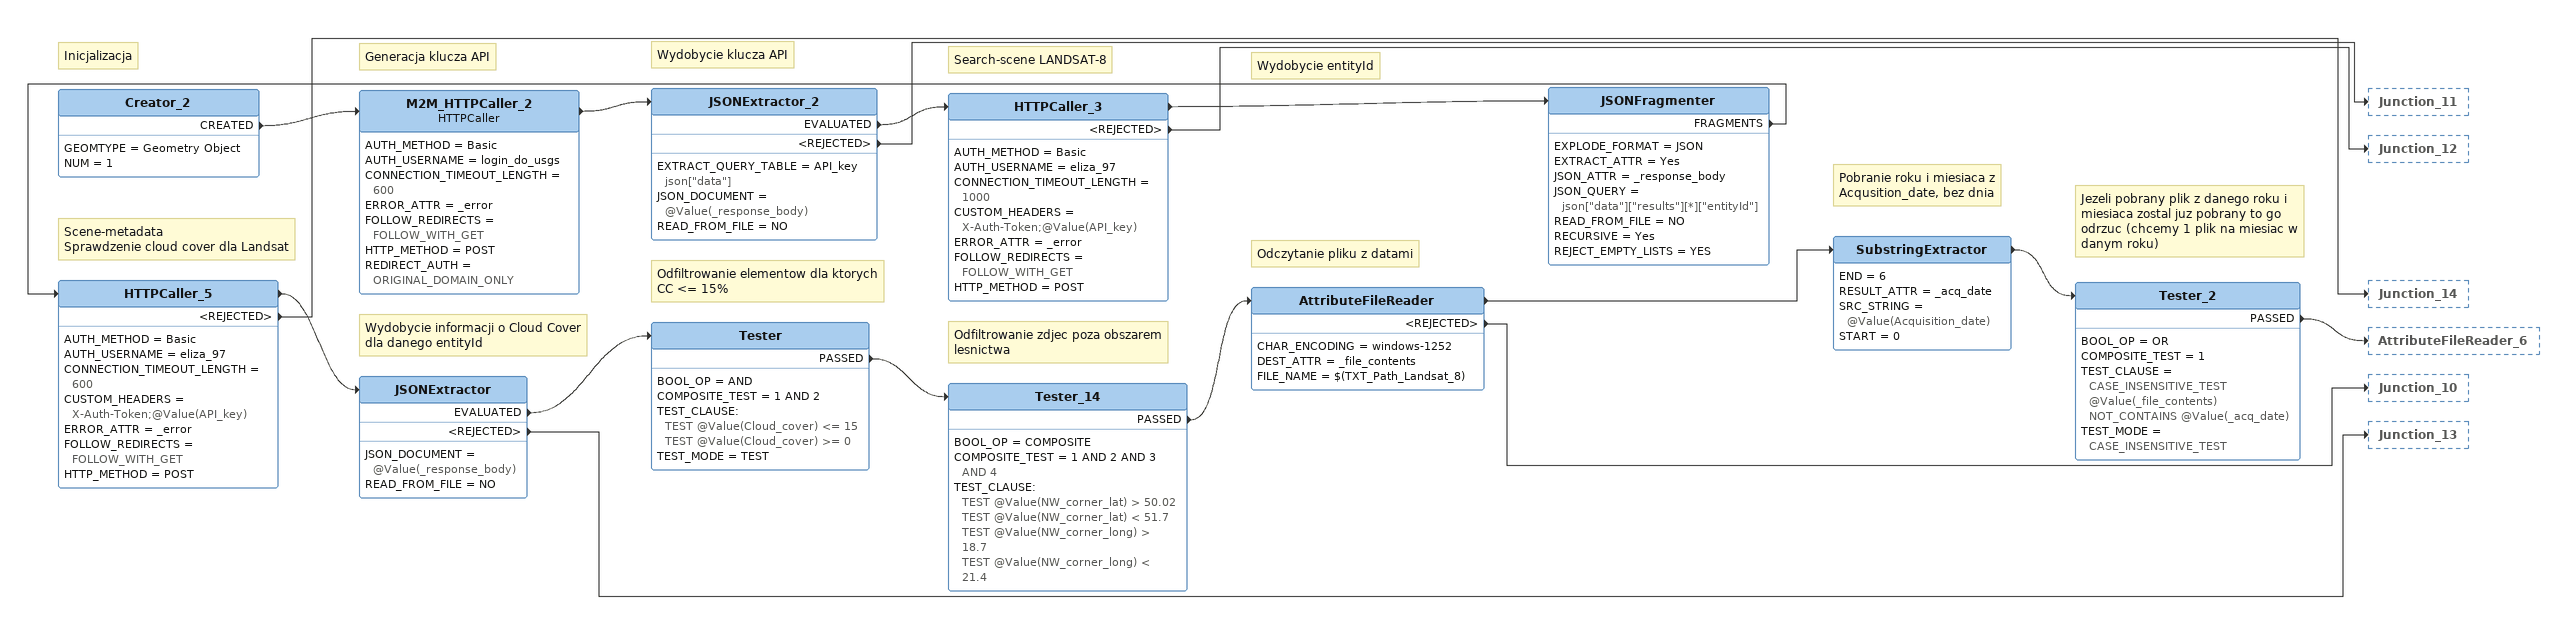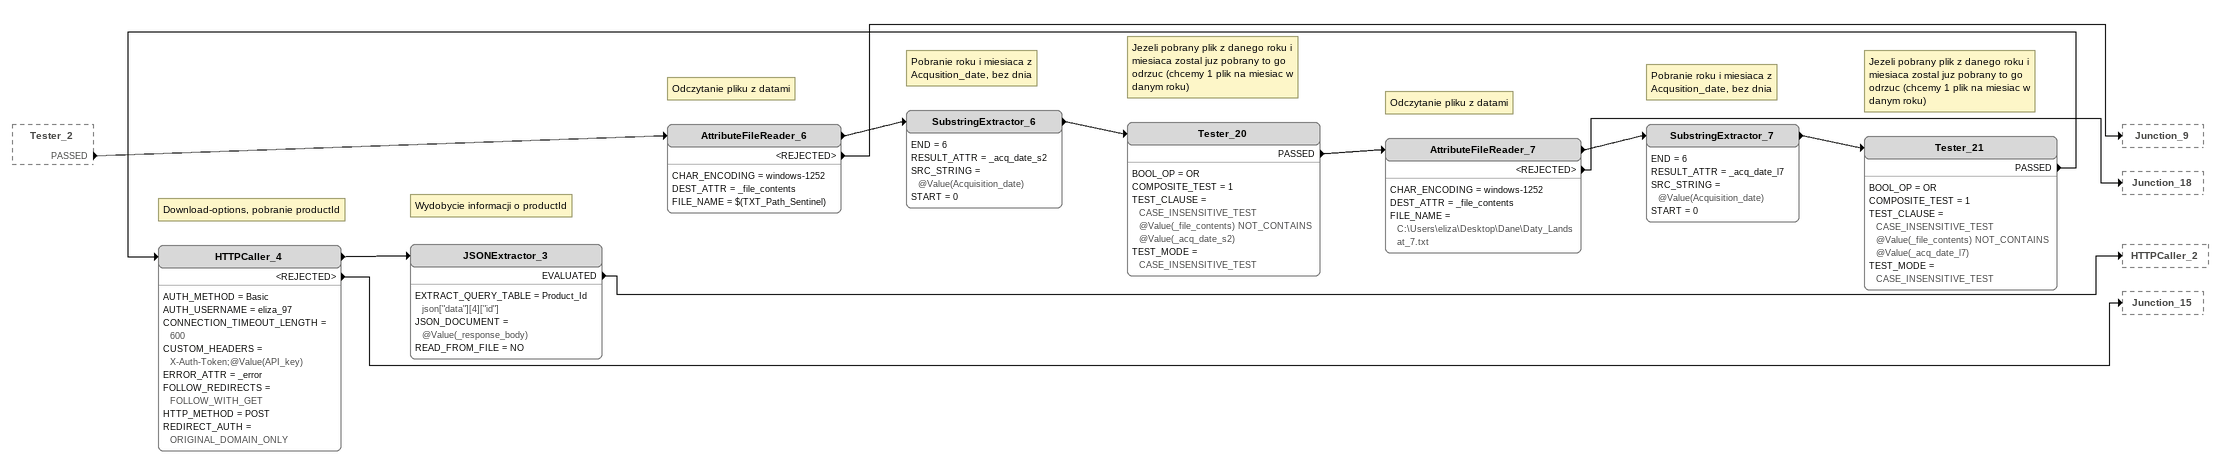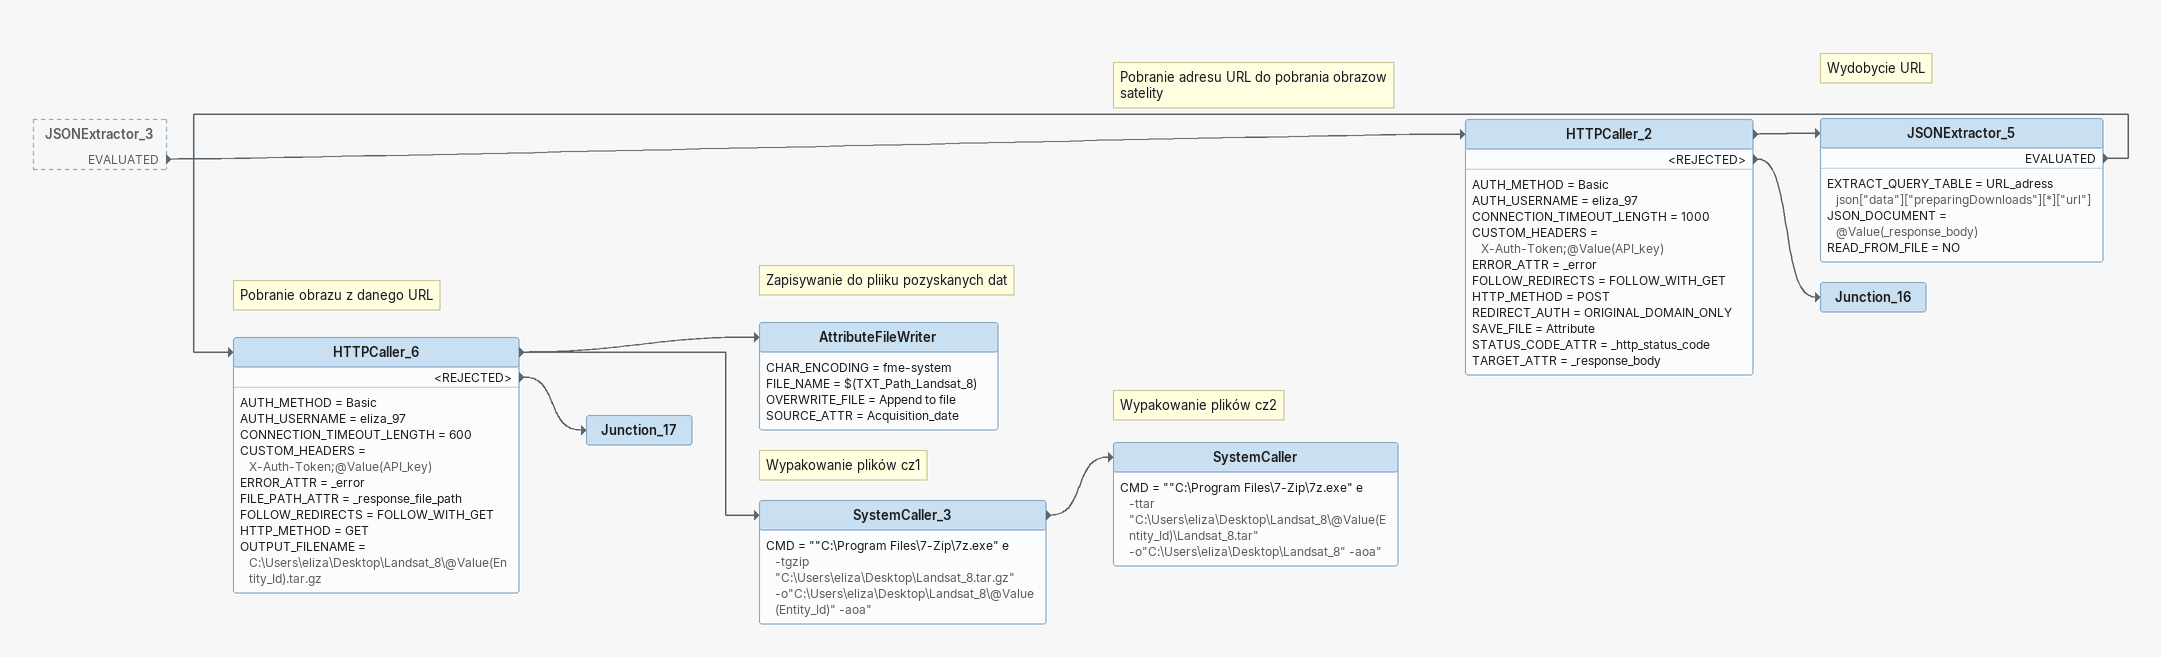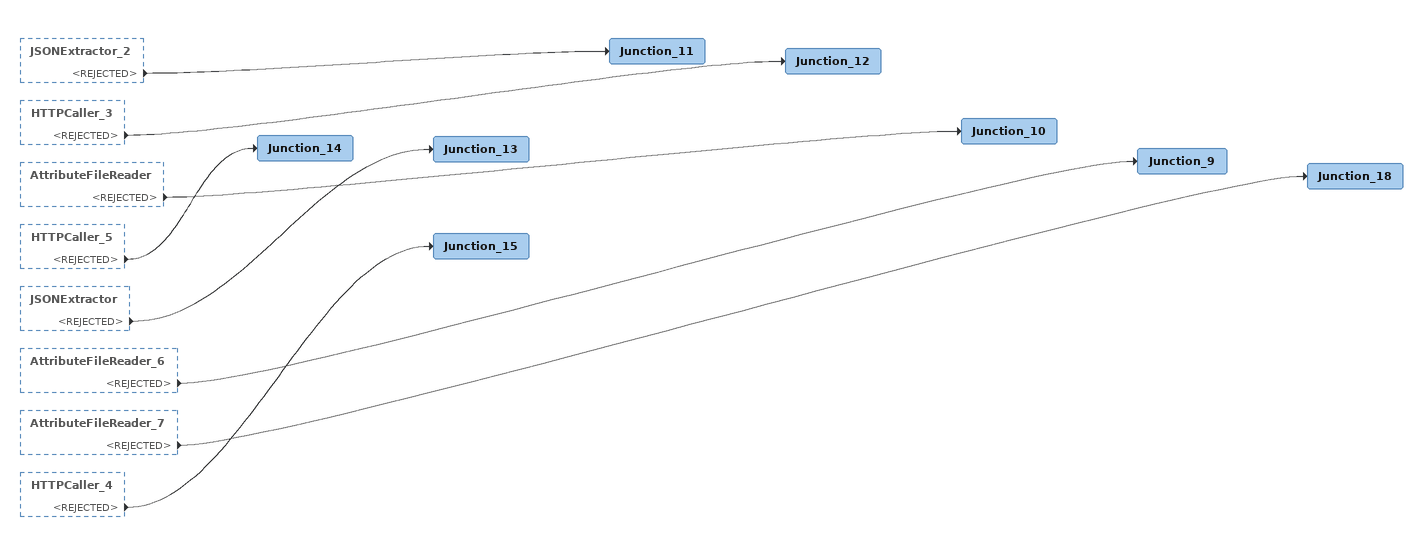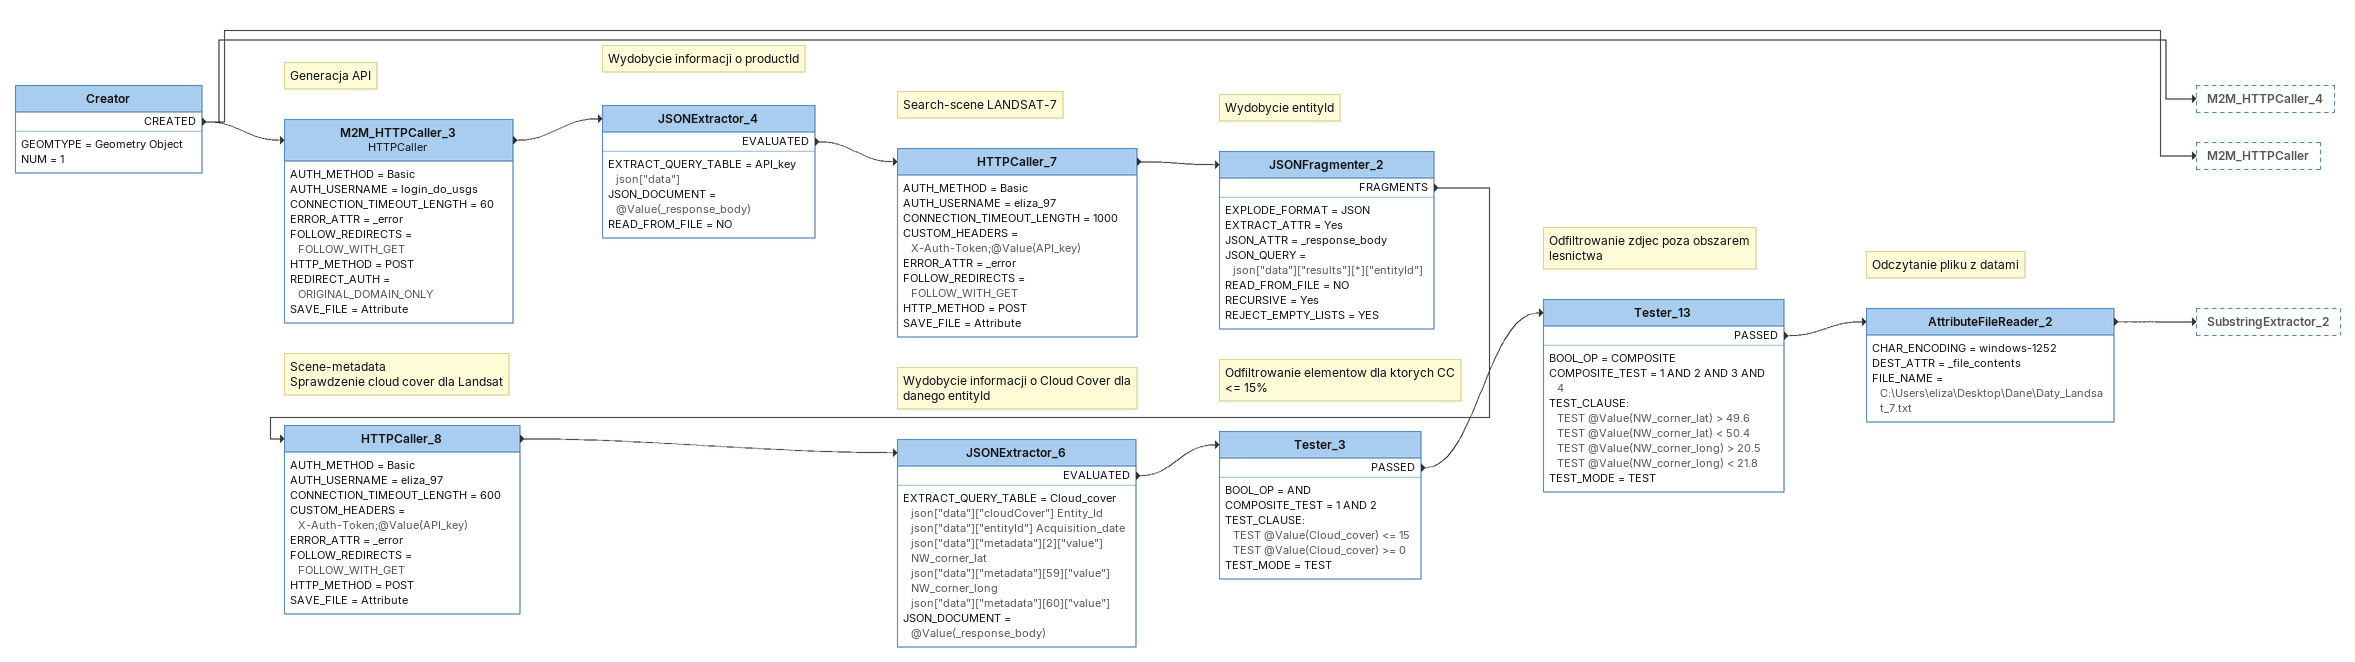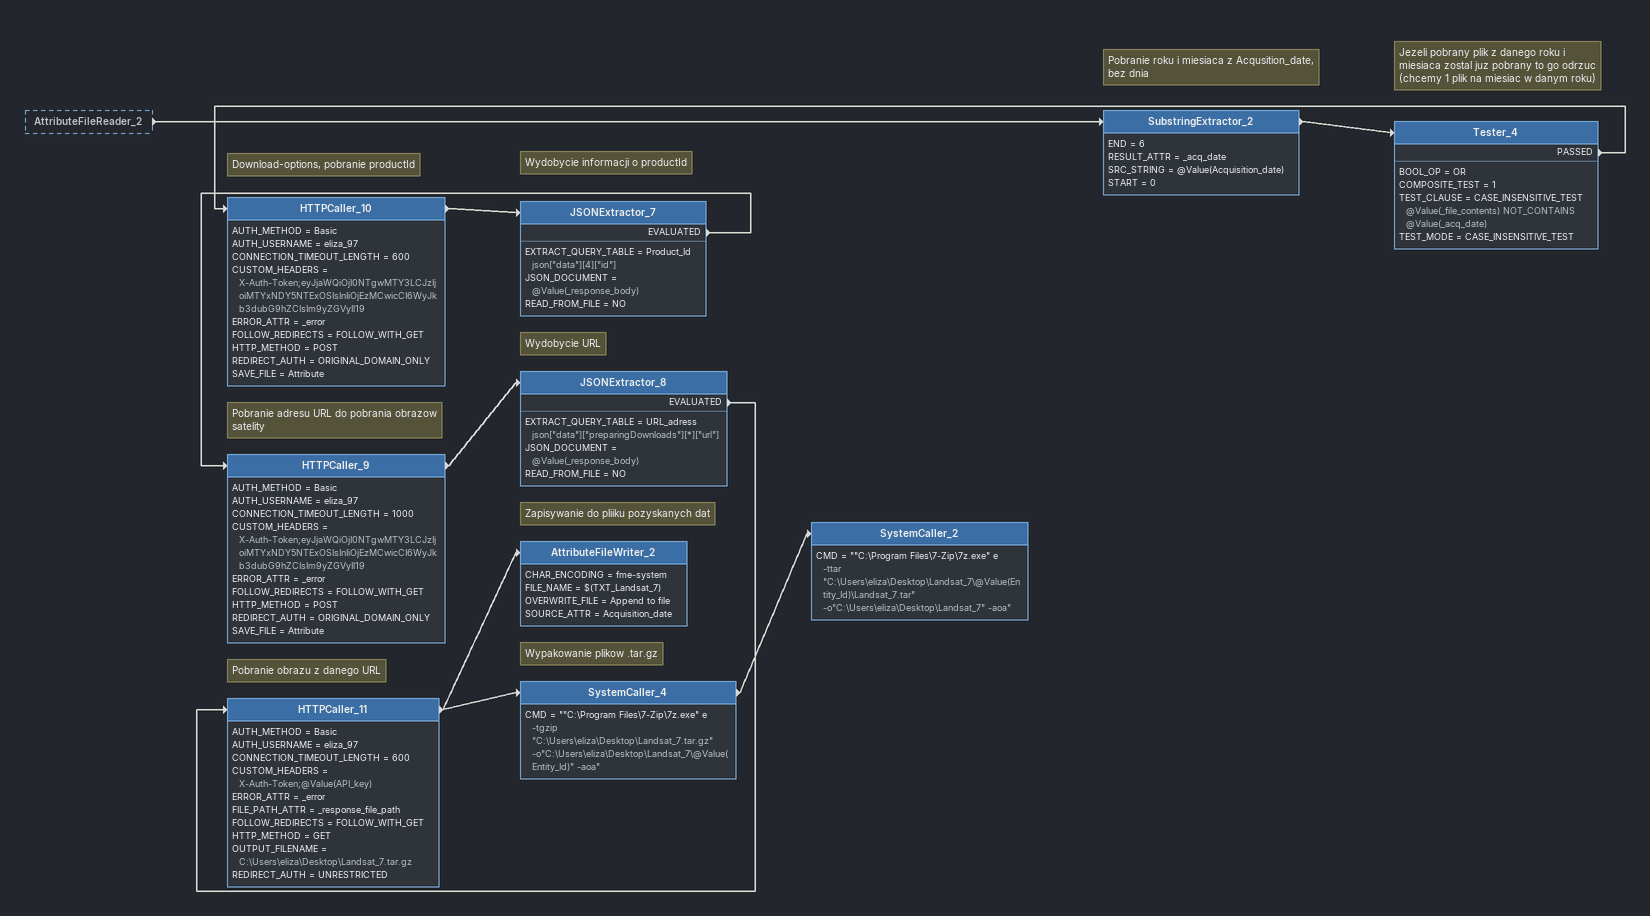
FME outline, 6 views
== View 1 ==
Note: Inicjalizacja
Creator_2
    GEOMTYPE = Geometry Object
    NUM = 1
    CREATED -> M2M_HTTPCaller_2
Note: Generacja klucza API
M2M_HTTPCaller_2: HTTPCaller
    AUTH_METHOD = Basic
    AUTH_USERNAME = login_do_usgs
    CONNECTION_TIMEOUT_LENGTH = 600
    ERROR_ATTR = _error
    FOLLOW_REDIRECTS = FOLLOW_WITH_GET
    HTTP_METHOD = POST
    REDIRECT_AUTH = ORIGINAL_DOMAIN_ONLY
    -> JSONExtractor_2
Note: Wydobycie klucza API
JSONExtractor_2
    EXTRACT_QUERY_TABLE = API_key json["data"]
    JSON_DOCUMENT = @Value(_response_body)
    READ_FROM_FILE = NO
    EVALUATED -> HTTPCaller_3
    <REJECTED> -> Junction_11
Note: Search-scene LANDSAT-8
HTTPCaller_3
    AUTH_METHOD = Basic
    AUTH_USERNAME = eliza_97
    CONNECTION_TIMEOUT_LENGTH = 1000
    CUSTOM_HEADERS = X-Auth-Token;@Value(API_key)
    ERROR_ATTR = _error
    FOLLOW_REDIRECTS = FOLLOW_WITH_GET
    HTTP_METHOD = POST
    -> JSONFragmenter
    <REJECTED> -> Junction_12
Note: Wydobycie entityId
JSONFragmenter
    EXPLODE_FORMAT = JSON
    EXTRACT_ATTR = Yes
    JSON_ATTR = _response_body
    JSON_QUERY = json["data"]["results"][*]["entityId"]
    READ_FROM_FILE = NO
    RECURSIVE = Yes
    REJECT_EMPTY_LISTS = YES
    FRAGMENTS -> HTTPCaller_5
Note: Scene-metadata / Sprawdzenie cloud cover dla Landsat
HTTPCaller_5
    AUTH_METHOD = Basic
    AUTH_USERNAME = eliza_97
    CONNECTION_TIMEOUT_LENGTH = 600
    CUSTOM_HEADERS = X-Auth-Token;@Value(API_key)
    ERROR_ATTR = _error
    FOLLOW_REDIRECTS = FOLLOW_WITH_GET
    HTTP_METHOD = POST
    -> JSONExtractor
    <REJECTED> -> Junction_14
Note: Wydobycie informacji o Cloud Cover dla danego entityId
JSONExtractor
    JSON_DOCUMENT = @Value(_response_body)
    READ_FROM_FILE = NO
    EVALUATED -> Tester
    <REJECTED> -> Junction_13
Note: Odfiltrowanie elementow dla ktorych CC <= 15%
Tester
    BOOL_OP = AND
    COMPOSITE_TEST = 1 AND 2
    TEST_CLAUSE:
      TEST @Value(Cloud_cover) <= 15
      TEST @Value(Cloud_cover) >= 0
    TEST_MODE = TEST
    PASSED -> Tester_14
Note: Odfiltrowanie zdjec poza obszarem lesnictwa
Tester_14
    BOOL_OP = COMPOSITE
    COMPOSITE_TEST = 1 AND 2 AND 3 AND 4
    TEST_CLAUSE:
      TEST @Value(NW_corner_lat) > 50.02
      TEST @Value(NW_corner_lat) < 51.7
      TEST @Value(NW_corner_long) > 18.7
      TEST @Value(NW_corner_long) < 21.4
    PASSED -> AttributeFileReader
Note: Odczytanie pliku z datami
AttributeFileReader
    CHAR_ENCODING = windows-1252
    DEST_ATTR = _file_contents
    FILE_NAME = $(TXT_Path_Landsat_8)
    -> SubstringExtractor
    <REJECTED> -> Junction_10
Note: Pobranie roku i miesiaca z Acqusition_date, bez dnia
SubstringExtractor
    END = 6
    RESULT_ATTR = _acq_date
    SRC_STRING = @Value(Acquisition_date)
    START = 0
    -> Tester_2
Note: Jezeli pobrany plik z danego roku i miesiaca zostal juz pobrany to go odrzuc (chcemy 1 plik na miesiac w danym roku)
Tester_2
    BOOL_OP = OR
    COMPOSITE_TEST = 1
    TEST_CLAUSE = CASE_INSENSITIVE_TEST @Value(_file_contents) NOT_CONTAINS @Value(_acq_date)
    TEST_MODE = CASE_INSENSITIVE_TEST
    PASSED -> AttributeFileReader_6

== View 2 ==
Tester_2 [outside]
    PASSED -> AttributeFileReader_6
Note: Odczytanie pliku z datami
AttributeFileReader_6
    CHAR_ENCODING = windows-1252
    DEST_ATTR = _file_contents
    FILE_NAME = $(TXT_Path_Sentinel)
    -> SubstringExtractor_6
    <REJECTED> -> Junction_9
Note: Pobranie roku i miesiaca z Acqusition_date, bez dnia
SubstringExtractor_6
    END = 6
    RESULT_ATTR = _acq_date_s2
    SRC_STRING = @Value(Acquisition_date)
    START = 0
    -> Tester_20
Note: Jezeli pobrany plik z danego roku i miesiaca zostal juz pobrany to go odrzuc (chcemy 1 plik na miesiac w danym roku)
Tester_20
    BOOL_OP = OR
    COMPOSITE_TEST = 1
    TEST_CLAUSE = CASE_INSENSITIVE_TEST @Value(_file_contents) NOT_CONTAINS @Value(_acq_date_s2)
    TEST_MODE = CASE_INSENSITIVE_TEST
    PASSED -> AttributeFileReader_7
Note: Odczytanie pliku z datami
AttributeFileReader_7
    CHAR_ENCODING = windows-1252
    DEST_ATTR = _file_contents
    FILE_NAME = C:\Users\eliza\Desktop\Dane\Daty_Landsat_7.txt
    -> SubstringExtractor_7
    <REJECTED> -> Junction_18
Note: Pobranie roku i miesiaca z Acqusition_date, bez dnia
SubstringExtractor_7
    END = 6
    RESULT_ATTR = _acq_date_l7
    SRC_STRING = @Value(Acquisition_date)
    START = 0
    -> Tester_21
Note: Jezeli pobrany plik z danego roku i miesiaca zostal juz pobrany to go odrzuc (chcemy 1 plik na miesiac w danym roku)
Tester_21
    BOOL_OP = OR
    COMPOSITE_TEST = 1
    TEST_CLAUSE = CASE_INSENSITIVE_TEST @Value(_file_contents) NOT_CONTAINS @Value(_acq_date_l7)
    TEST_MODE = CASE_INSENSITIVE_TEST
    PASSED -> HTTPCaller_4
Note: Download-options, pobranie productId
HTTPCaller_4
    AUTH_METHOD = Basic
    AUTH_USERNAME = eliza_97
    CONNECTION_TIMEOUT_LENGTH = 600
    CUSTOM_HEADERS = X-Auth-Token;@Value(API_key)
    ERROR_ATTR = _error
    FOLLOW_REDIRECTS = FOLLOW_WITH_GET
    HTTP_METHOD = POST
    REDIRECT_AUTH = ORIGINAL_DOMAIN_ONLY
    -> JSONExtractor_3
    <REJECTED> -> Junction_15
Note: Wydobycie informacji o productId
JSONExtractor_3
    EXTRACT_QUERY_TABLE = Product_Id json["data"][4]["id"]
    JSON_DOCUMENT = @Value(_response_body)
    READ_FROM_FILE = NO
    EVALUATED -> HTTPCaller_2

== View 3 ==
JSONExtractor_3 [outside]
    EVALUATED -> HTTPCaller_2
Note: Pobranie adresu URL do pobrania obrazow satelity
HTTPCaller_2
    AUTH_METHOD = Basic
    AUTH_USERNAME = eliza_97
    CONNECTION_TIMEOUT_LENGTH = 1000
    CUSTOM_HEADERS = X-Auth-Token;@Value(API_key)
    ERROR_ATTR = _error
    FOLLOW_REDIRECTS = FOLLOW_WITH_GET
    HTTP_METHOD = POST
    REDIRECT_AUTH = ORIGINAL_DOMAIN_ONLY
    SAVE_FILE = Attribute
    STATUS_CODE_ATTR = _http_status_code
    TARGET_ATTR = _response_body
    -> JSONExtractor_5
    <REJECTED> -> Junction_16
Note: Wydobycie URL
JSONExtractor_5
    EXTRACT_QUERY_TABLE = URL_adress json["data"]["preparingDownloads"][*]["url"]
    JSON_DOCUMENT = @Value(_response_body)
    READ_FROM_FILE = NO
    EVALUATED -> HTTPCaller_6
Note: Pobranie obrazu z danego URL
HTTPCaller_6
    AUTH_METHOD = Basic
    AUTH_USERNAME = eliza_97
    CONNECTION_TIMEOUT_LENGTH = 600
    CUSTOM_HEADERS = X-Auth-Token;@Value(API_key)
    ERROR_ATTR = _error
    FILE_PATH_ATTR = _response_file_path
    FOLLOW_REDIRECTS = FOLLOW_WITH_GET
    HTTP_METHOD = GET
    OUTPUT_FILENAME = C:\Users\eliza\Desktop\Landsat_8\@Value(Entity_Id).tar.gz
    -> SystemCaller_3
    -> AttributeFileWriter
    <REJECTED> -> Junction_17
Note: Zapisywanie do pliiku pozyskanych dat
AttributeFileWriter
    CHAR_ENCODING = fme-system
    FILE_NAME = $(TXT_Path_Landsat_8)
    OVERWRITE_FILE = Append to file
    SOURCE_ATTR = Acquisition_date
Junction_17
Note: Wypakowanie plików cz1
SystemCaller_3
    CMD = ""C:\Program Files\7-Zip\7z.exe" e -tgzip "C:\Users\eliza\Desktop\Landsat_8.tar.gz" -o"C:\Users\eliza\Desktop\Landsat_8\@Value(Entity_Id)" -aoa"
    -> SystemCaller
Note: Wypakowanie plików cz2
SystemCaller
    CMD = ""C:\Program Files\7-Zip\7z.exe" e -ttar "C:\Users\eliza\Desktop\Landsat_8\@Value(Entity_Id)\Landsat_8.tar" -o"C:\Users\eliza\Desktop\Landsat_8" -aoa"
Junction_16

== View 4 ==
JSONExtractor_2 [outside]
    <REJECTED> -> Junction_11
HTTPCaller_3 [outside]
    <REJECTED> -> Junction_12
AttributeFileReader [outside]
    <REJECTED> -> Junction_10
HTTPCaller_5 [outside]
    <REJECTED> -> Junction_14
JSONExtractor [outside]
    <REJECTED> -> Junction_13
AttributeFileReader_6 [outside]
    <REJECTED> -> Junction_9
AttributeFileReader_7 [outside]
    <REJECTED> -> Junction_18
HTTPCaller_4 [outside]
    <REJECTED> -> Junction_15
Junction_15
Junction_18
Junction_9
Junction_10
Junction_13
Junction_14
Junction_12
Junction_11

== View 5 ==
Creator
    GEOMTYPE = Geometry Object
    NUM = 1
    CREATED -> M2M_HTTPCaller_3
    CREATED -> M2M_HTTPCaller_4
    CREATED -> M2M_HTTPCaller
Note: Generacja API
M2M_HTTPCaller_3: HTTPCaller
    AUTH_METHOD = Basic
    AUTH_USERNAME = login_do_usgs
    CONNECTION_TIMEOUT_LENGTH = 60
    ERROR_ATTR = _error
    FOLLOW_REDIRECTS = FOLLOW_WITH_GET
    HTTP_METHOD = POST
    REDIRECT_AUTH = ORIGINAL_DOMAIN_ONLY
    SAVE_FILE = Attribute
    -> JSONExtractor_4
Note: Wydobycie informacji o productId
JSONExtractor_4
    EXTRACT_QUERY_TABLE = API_key json["data"]
    JSON_DOCUMENT = @Value(_response_body)
    READ_FROM_FILE = NO
    EVALUATED -> HTTPCaller_7
Note: Search-scene LANDSAT-7
HTTPCaller_7
    AUTH_METHOD = Basic
    AUTH_USERNAME = eliza_97
    CONNECTION_TIMEOUT_LENGTH = 1000
    CUSTOM_HEADERS = X-Auth-Token;@Value(API_key)
    ERROR_ATTR = _error
    FOLLOW_REDIRECTS = FOLLOW_WITH_GET
    HTTP_METHOD = POST
    SAVE_FILE = Attribute
    -> JSONFragmenter_2
Note: Wydobycie entityId
JSONFragmenter_2
    EXPLODE_FORMAT = JSON
    EXTRACT_ATTR = Yes
    JSON_ATTR = _response_body
    JSON_QUERY = json["data"]["results"][*]["entityId"]
    READ_FROM_FILE = NO
    RECURSIVE = Yes
    REJECT_EMPTY_LISTS = YES
    FRAGMENTS -> HTTPCaller_8
Note: Scene-metadata / Sprawdzenie cloud cover dla Landsat
HTTPCaller_8
    AUTH_METHOD = Basic
    AUTH_USERNAME = eliza_97
    CONNECTION_TIMEOUT_LENGTH = 600
    CUSTOM_HEADERS = X-Auth-Token;@Value(API_key)
    ERROR_ATTR = _error
    FOLLOW_REDIRECTS = FOLLOW_WITH_GET
    HTTP_METHOD = POST
    SAVE_FILE = Attribute
    -> JSONExtractor_6
Note: Wydobycie informacji o Cloud Cover dla danego entityId
JSONExtractor_6
    EXTRACT_QUERY_TABLE = Cloud_cover json["data"]["cloudCover"] Entity_Id json["data"]["entityId"] Acquisition_date json["data"]["metadata"][2]["value"] NW_corner_lat json["data"]["metadata"][59]["value"] NW_corner_long json["data"]["metadata"][60]["value"]
    JSON_DOCUMENT = @Value(_response_body)
    EVALUATED -> Tester_3
Note: Odfiltrowanie elementow dla ktorych CC <= 15%
Tester_3
    BOOL_OP = AND
    COMPOSITE_TEST = 1 AND 2
    TEST_CLAUSE:
      TEST @Value(Cloud_cover) <= 15
      TEST @Value(Cloud_cover) >= 0
    TEST_MODE = TEST
    PASSED -> Tester_13
Note: Odfiltrowanie zdjec poza obszarem lesnictwa
Tester_13
    BOOL_OP = COMPOSITE
    COMPOSITE_TEST = 1 AND 2 AND 3 AND 4
    TEST_CLAUSE:
      TEST @Value(NW_corner_lat) > 49.6
      TEST @Value(NW_corner_lat) < 50.4
      TEST @Value(NW_corner_long) > 20.5
      TEST @Value(NW_corner_long) < 21.8
    TEST_MODE = TEST
    PASSED -> AttributeFileReader_2
Note: Odczytanie pliku z datami
AttributeFileReader_2
    CHAR_ENCODING = windows-1252
    DEST_ATTR = _file_contents
    FILE_NAME = C:\Users\eliza\Desktop\Dane\Daty_Landsat_7.txt
    -> SubstringExtractor_2

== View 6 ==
AttributeFileReader_2 [outside]
    -> SubstringExtractor_2
Note: Pobranie roku i miesiaca z Acqusition_date, bez dnia
SubstringExtractor_2
    END = 6
    RESULT_ATTR = _acq_date
    SRC_STRING = @Value(Acquisition_date)
    START = 0
    -> Tester_4
Note: Jezeli pobrany plik z danego roku i miesiaca zostal juz pobrany to go odrzuc (chcemy 1 plik na miesiac w danym roku)
Tester_4
    BOOL_OP = OR
    COMPOSITE_TEST = 1
    TEST_CLAUSE = CASE_INSENSITIVE_TEST @Value(_file_contents) NOT_CONTAINS @Value(_acq_date)
    TEST_MODE = CASE_INSENSITIVE_TEST
    PASSED -> HTTPCaller_10
Note: Download-options, pobranie productId
HTTPCaller_10
    AUTH_METHOD = Basic
    AUTH_USERNAME = eliza_97
    CONNECTION_TIMEOUT_LENGTH = 600
    CUSTOM_HEADERS = X-Auth-Token;eyJjaWQiOjI0NTgwMTY3LCJzIjoiMTYxNDY5NTExOSIsInIiOjEzMCwicCI6WyJkb3dubG9hZCIsIm9yZGVyIl19
    ERROR_ATTR = _error
    FOLLOW_REDIRECTS = FOLLOW_WITH_GET
    HTTP_METHOD = POST
    REDIRECT_AUTH = ORIGINAL_DOMAIN_ONLY
    SAVE_FILE = Attribute
    -> JSONExtractor_7
Note: Wydobycie informacji o productId
JSONExtractor_7
    EXTRACT_QUERY_TABLE = Product_Id json["data"][4]["id"]
    JSON_DOCUMENT = @Value(_response_body)
    READ_FROM_FILE = NO
    EVALUATED -> HTTPCaller_9
Note: Pobranie adresu URL do pobrania obrazow satelity
HTTPCaller_9
    AUTH_METHOD = Basic
    AUTH_USERNAME = eliza_97
    CONNECTION_TIMEOUT_LENGTH = 1000
    CUSTOM_HEADERS = X-Auth-Token;eyJjaWQiOjI0NTgwMTY3LCJzIjoiMTYxNDY5NTExOSIsInIiOjEzMCwicCI6WyJkb3dubG9hZCIsIm9yZGVyIl19
    ERROR_ATTR = _error
    FOLLOW_REDIRECTS = FOLLOW_WITH_GET
    HTTP_METHOD = POST
    REDIRECT_AUTH = ORIGINAL_DOMAIN_ONLY
    SAVE_FILE = Attribute
    -> JSONExtractor_8
Note: Wydobycie URL
JSONExtractor_8
    EXTRACT_QUERY_TABLE = URL_adress json["data"]["preparingDownloads"][*]["url"]
    JSON_DOCUMENT = @Value(_response_body)
    READ_FROM_FILE = NO
    EVALUATED -> HTTPCaller_11
Note: Pobranie obrazu z danego URL
HTTPCaller_11
    AUTH_METHOD = Basic
    AUTH_USERNAME = eliza_97
    CONNECTION_TIMEOUT_LENGTH = 600
    CUSTOM_HEADERS = X-Auth-Token;@Value(API_key)
    ERROR_ATTR = _error
    FILE_PATH_ATTR = _response_file_path
    FOLLOW_REDIRECTS = FOLLOW_WITH_GET
    HTTP_METHOD = GET
    OUTPUT_FILENAME = C:\Users\eliza\Desktop\Landsat_7.tar.gz
    REDIRECT_AUTH = UNRESTRICTED
    -> SystemCaller_4
    -> AttributeFileWriter_2
Note: Zapisywanie do pliiku pozyskanych dat
AttributeFileWriter_2
    CHAR_ENCODING = fme-system
    FILE_NAME = $(TXT_Landsat_7)
    OVERWRITE_FILE = Append to file
    SOURCE_ATTR = Acquisition_date
Note: Wypakowanie plikow .tar.gz
SystemCaller_4
    CMD = ""C:\Program Files\7-Zip\7z.exe" e -tgzip "C:\Users\eliza\Desktop\Landsat_7.tar.gz" -o"C:\Users\eliza\Desktop\Landsat_7\@Value(Entity_Id)" -aoa"
    -> SystemCaller_2
SystemCaller_2
    CMD = ""C:\Program Files\7-Zip\7z.exe" e -ttar "C:\Users\eliza\Desktop\Landsat_7\@Value(Entity_Id)\Landsat_7.tar" -o"C:\Users\eliza\Desktop\Landsat_7" -aoa"
